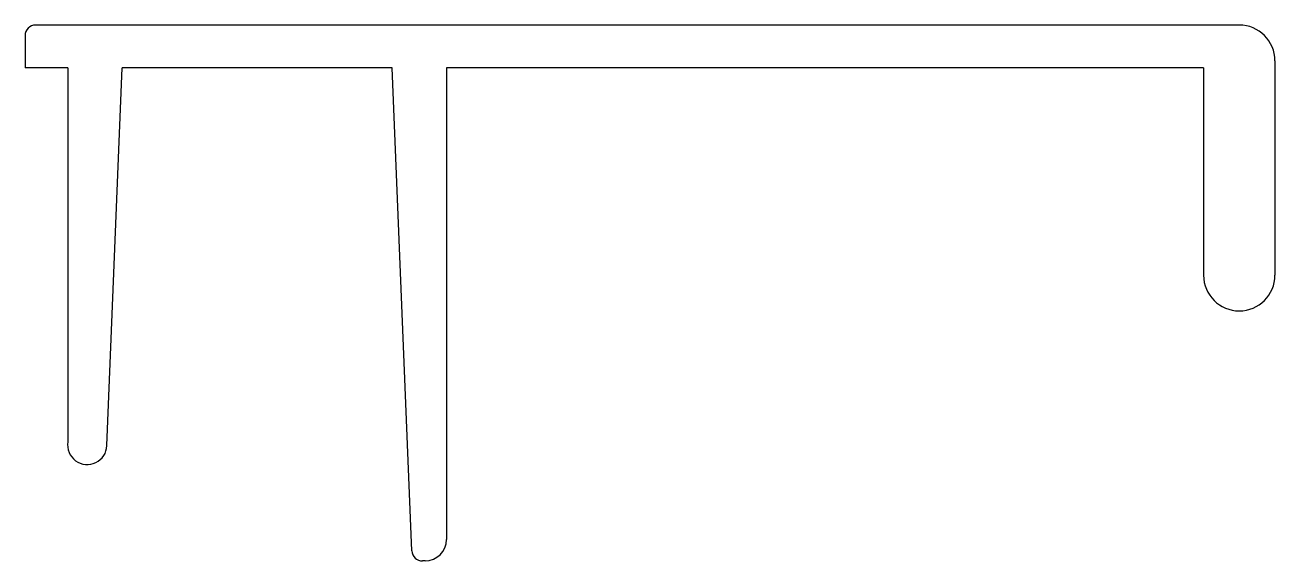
# Model space of a CAD drawing. Extents: x 539.9 to 574.9, y 469.4 to 484.4.
import ezdxf

# ---------------------------------------------------------------- set-up
doc = ezdxf.new("R2010")
doc.units = 0
doc.layers.get('0').update_dxf_attribs({"linetype": 'CONTINUOUS'})

msp = doc.modelspace()

# ---------------------------------------------------------------- linework, layer by layer
for p, q in [((539.875, 484.066), (539.875, 483.166)), ((559.134, 484.366), (540.175, 484.366)), ((573.875, 484.366), (559.134, 484.366)), ((574.875, 477.366), (574.875, 483.366)), ((541.075, 483.166), (539.875, 483.166)), ((541.075, 483.166), (541.075, 472.698)), ((542.168, 472.594), (542.596, 483.166)), ((550.153, 483.166), (542.596, 483.166)), ((550.706, 469.654), (550.153, 483.166)), ((551.675, 483.166), (551.675, 469.966)), ((572.875, 483.166), (551.675, 483.166)), ((572.875, 483.166), (572.875, 477.366)), ((551.075, 469.366), (551.005, 469.366))]:
    msp.add_line(p, q)
for centre, radius, start, end in [((540.175, 484.066), 0.3, 90.0474, 179.9526), ((573.873, 483.365), 1.001, 0.071, 89.929), ((573.876, 477.367), 1.001, 180.071, 269.929), ((573.873, 477.367), 1.001, 270.071, 359.929), ((541.619, 472.616), 0.55, 171.4771, 357.6829), ((551.075, 469.966), 0.6, 270, 360), ((551.005, 469.666), 0.3, 182.34, 270)]:
    msp.add_arc(centre, radius, start, end)

doc.saveas('drawing.dxf')
